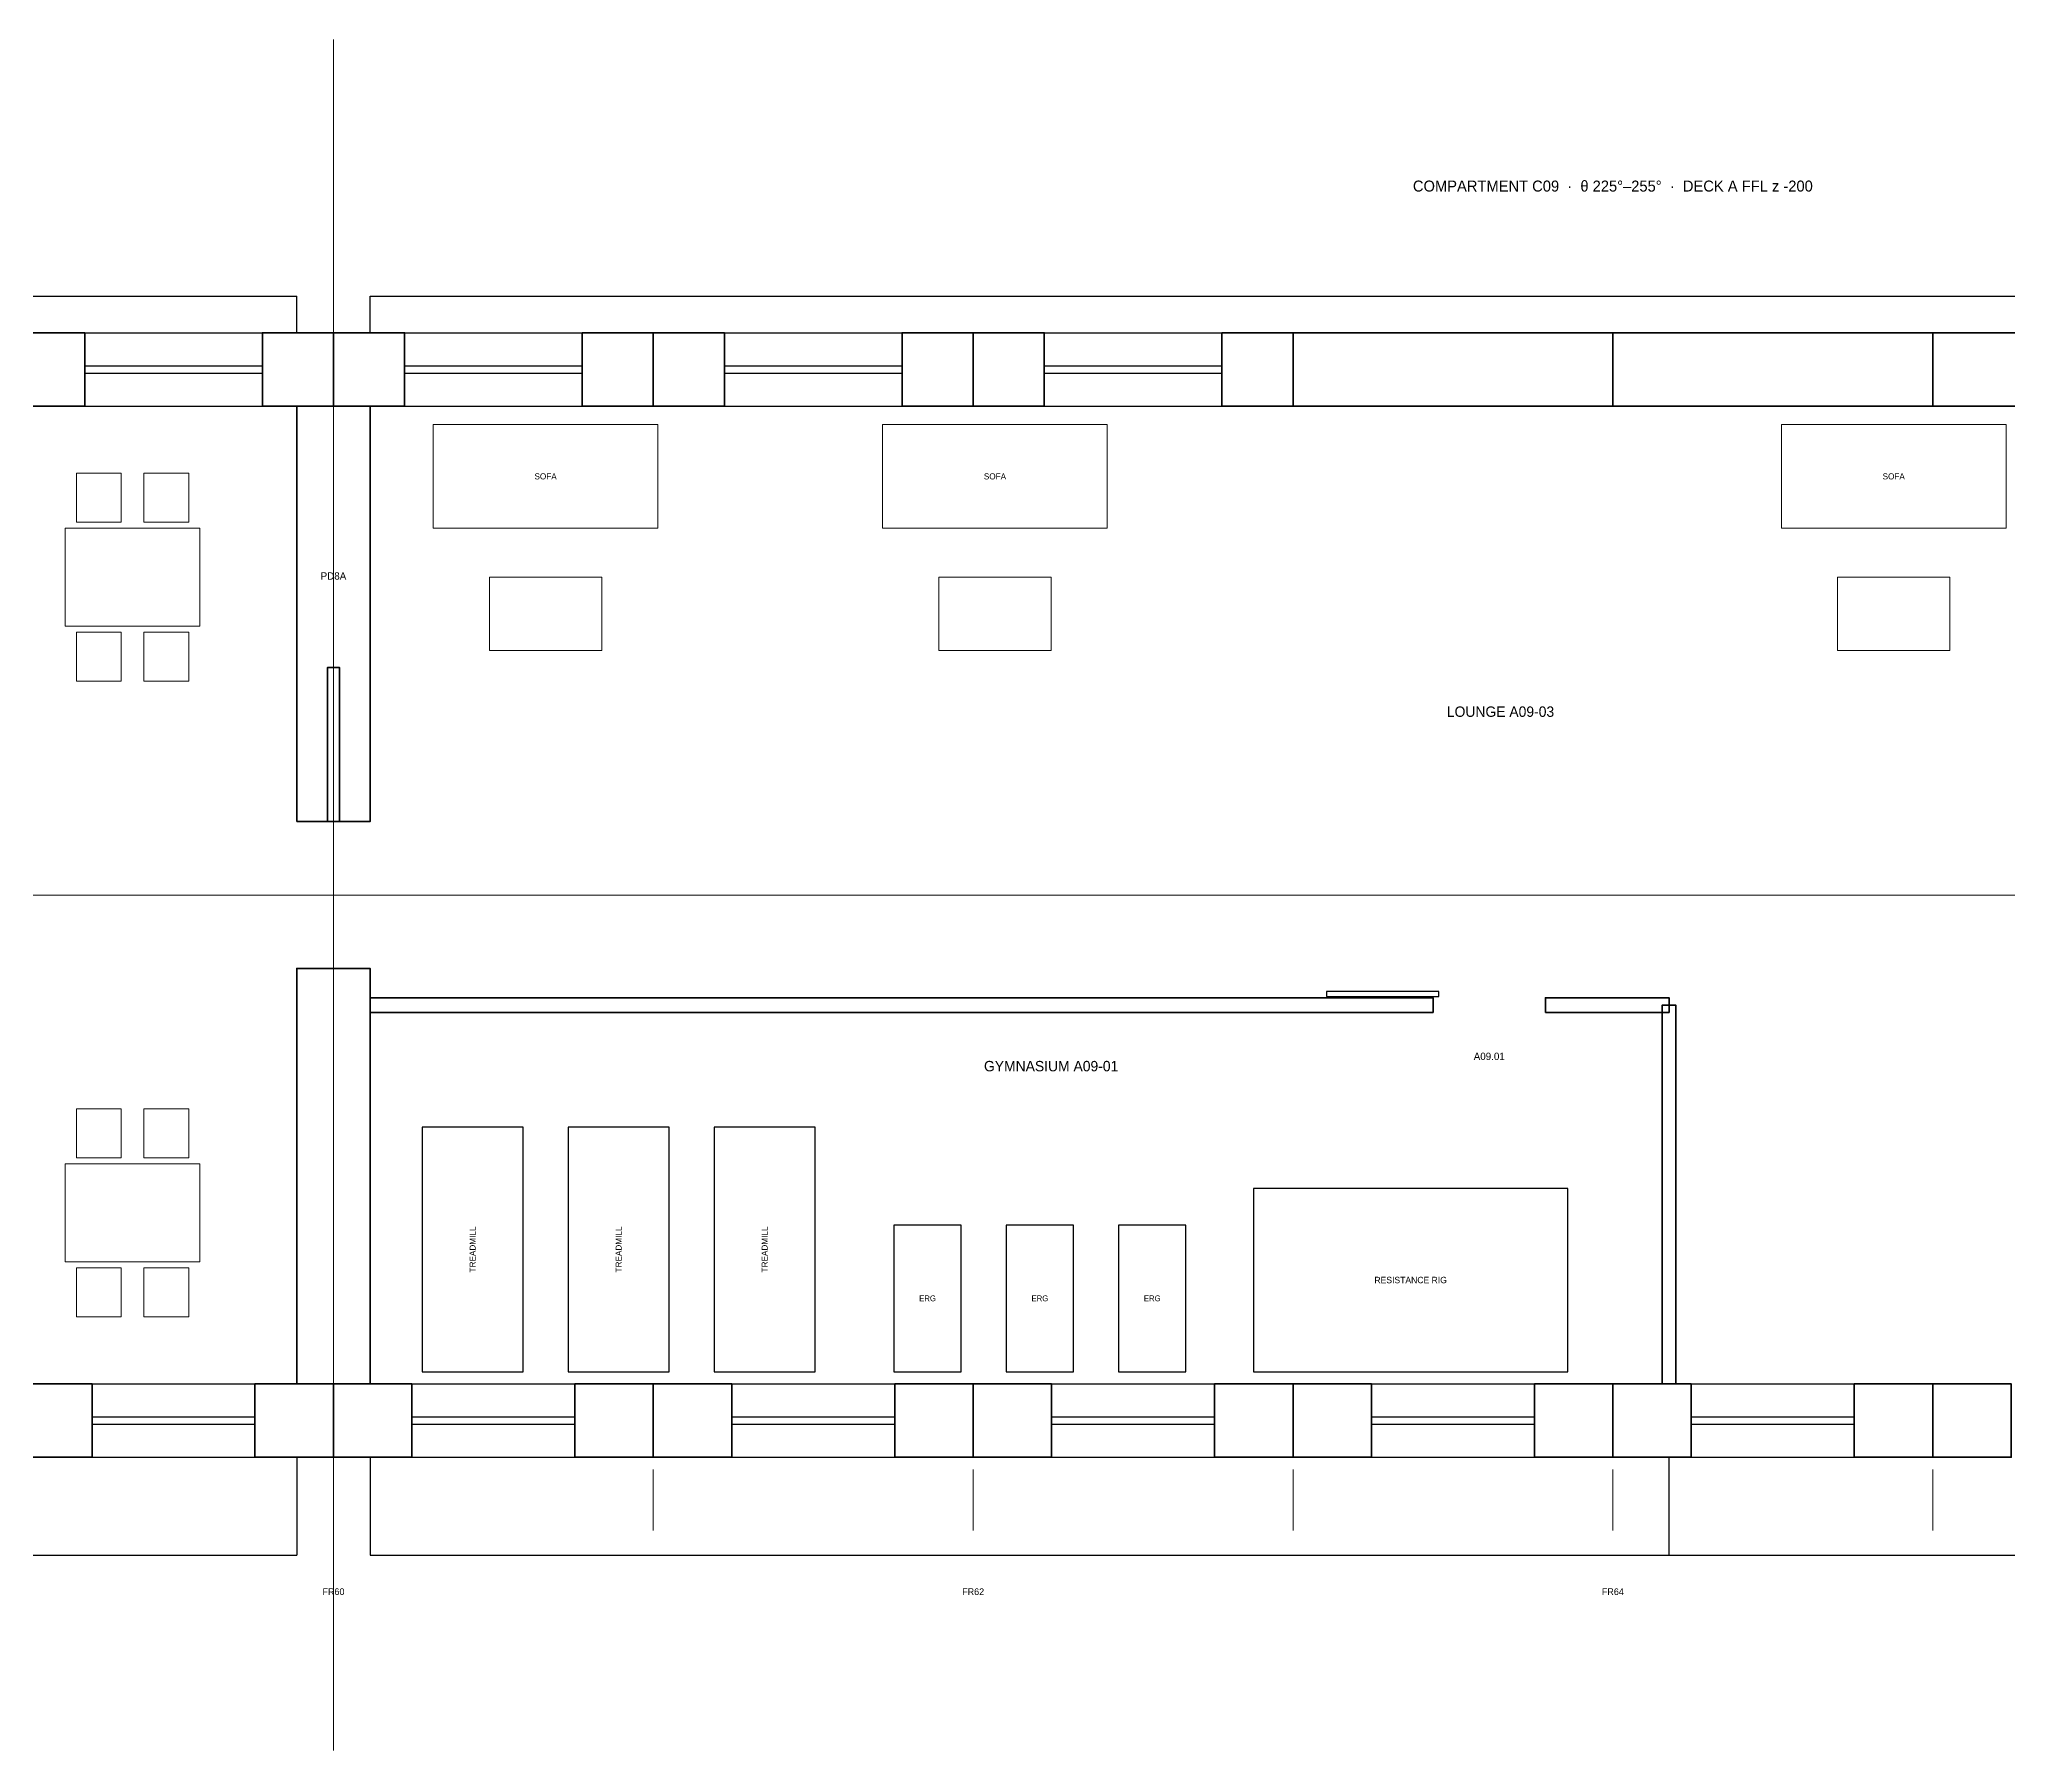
# Model space of a CAD drawing. Header units: millimetres. Extents: x 0 to 254927, y -7000 to 7000.
# Drawn here: x 166945 to 183063, y -7000 to 7000 of the extents above; entities that cross this region are included whole.
import ezdxf
from ezdxf.enums import TextEntityAlignment as Align

# ---------------------------------------------------------------- set-up
doc = ezdxf.new("R2010")
doc.units = ezdxf.units.MM
doc.linetypes.add('CENTER', pattern=[5.08, 3.175, -0.635, 0.635, -0.635])
doc.linetypes.add('DASHED', pattern=[1.524, 1.27, -0.254])
for name, color, linetype, lineweight in [('A-ANNO-DIMS', 2, 'CONTINUOUS', 18), ('A-ANNO-NOTE', 7, 'CONTINUOUS', 18), ('A-ANNO-TEXT', 7, 'CONTINUOUS', 25), ('A-CNTR', 9, 'CENTER', 13), ('A-DOOR', 3, 'CONTINUOUS', 25), ('A-DOOR-PRES', 1, 'CONTINUOUS', 35), ('A-EQPM', 30, 'CONTINUOUS', 25), ('A-FURN', 8, 'CONTINUOUS', 18), ('A-GLAZ', 5, 'CONTINUOUS', 25), ('A-GRID', 9, 'CENTER', 18), ('A-HIDN', 8, 'DASHED', 18), ('A-WALL', 7, 'CONTINUOUS', 35), ('A-WALL-BHD', 7, 'CONTINUOUS', 50), ('A-WALL-PRHU', 7, 'CONTINUOUS', 70)]:
    doc.layers.add(name, color=color, linetype=linetype, lineweight=lineweight)
doc.styles.add('OpenSansCondensed-Light', font='OpenSansCondensed-Light.ttf')
doc.dimstyles.new('EZDXF', dxfattribs={"dimtxt": 0.25, "dimasz": 0.175, "dimexe": 0.375, "dimexo": 0.125, "dimgap": 0.1, "dimtad": 1, "dimlfac": 100, "dimzin": 12, "dimdsep": 46, "dimtxsty": 'OpenSansCondensed-Light', "dimblk": 'ARCHTICK', "dimcen": 2.5, "dimazin": 3, "dimtfac": 0.5, "dimtmove": 2, "dimatfit": 3})

# ---------------------------------------------------------------- blocks, each defined once
blk = doc.blocks.new('_ARCHTICK')
at = {"color": 0, "linetype": 'BYBLOCK', "const_width": 0.15}
blk.add_lwpolyline([(-0.5, -0.5), (0.5, 0.5)], dxfattribs=at)

msp = doc.modelspace()

# ---------------------------------------------------------------- linework, layer by layer
at = {"layer": 'A-ANNO-DIMS'}
for p, q in [((169351.60819, -4700), (169351.60819, -5200)), ((169351.60819, -4700), (169351.60819, -5200)), ((171969.60207, -4700), (171969.60207, -5200)), ((174587.59595, -4700), (174587.59595, -5200)), ((177205.58983, -4700), (177205.58983, -5200)), ((179823.5837, -4700), (179823.5837, -5200)), ((182441.57758, -4700), (182441.57758, -5200))]:
    msp.add_line(p, q, dxfattribs=at)
at = {"layer": 'A-CNTR'}
msp.add_line((0, 0), (254927.41229, 0), dxfattribs=at)
at = {"layer": 'A-DOOR'}
for p, q in [((178352.31623, -960), (178352.31623, -840)), ((179271.8584, -960), (179271.8584, -840))]:
    msp.add_line(p, q, dxfattribs=at)
msp.add_lwpolyline([(177478.75116, -830), (178398.29334, -830), (178398.29334, -790), (177478.75116, -790)], close=True, dxfattribs=at)
at = {"layer": 'A-DOOR-PRES'}
for p, q in [((169051.60819, 600), (169651.60819, 600)), ((169051.60819, -600), (169651.60819, -600))]:
    msp.add_line(p, q, dxfattribs=at)
msp.add_lwpolyline([(169301.60819, 600), (169401.60819, 600), (169401.60819, 1860), (169301.60819, 1860)], close=True, dxfattribs=at)
at = {"layer": 'A-EQPM'}
for points in [[(170076.43668, -3900), (170904.02463, -3900), (170904.02463, -1900), (170076.43668, -1900)], [(171271.8415, -3900), (172099.42945, -3900), (172099.42945, -1900), (171271.8415, -1900)], [(172467.24632, -3900), (173294.83428, -3900), (173294.83428, -1900), (172467.24632, -1900)], [(176881.04875, -3900), (179455.76683, -3900), (179455.76683, -2400), (176881.04875, -2400)], [(173938.5138, -3900), (174490.2391, -3900), (174490.2391, -2700), (173938.5138, -2700)], [(174858.05597, -3900), (175409.78128, -3900), (175409.78128, -2700), (174858.05597, -2700)], [(175777.59814, -3900), (176329.32345, -3900), (176329.32345, -2700), (175777.59814, -2700)]]:
    msp.add_lwpolyline(points, close=True, dxfattribs=at)
at = {"layer": 'A-FURN'}
for points in [[(170168.39089, 3000), (172007.47524, 3000), (172007.47524, 3850), (170168.39089, 3850)], [(173846.55958, 3000), (175685.64393, 3000), (175685.64393, 3850), (173846.55958, 3850)], [(181202.89696, 3000), (183041.98131, 3000), (183041.98131, 3850), (181202.89696, 3850)], [(167247.46645, 3050), (167615.28332, 3050), (167615.28332, 3450), (167247.46645, 3450)], [(167799.19175, 3050), (168167.00862, 3050), (168167.00862, 3450), (167799.19175, 3450)], [(167155.51223, 2200), (168258.96284, 2200), (168258.96284, 3000), (167155.51223, 3000)], [(170628.16198, 2000), (171547.70415, 2000), (171547.70415, 2600), (170628.16198, 2600)], [(174306.33067, 2000), (175225.87284, 2000), (175225.87284, 2600), (174306.33067, 2600)], [(181662.66805, 2000), (182582.21022, 2000), (182582.21022, 2600), (181662.66805, 2600)], [(167247.46645, 1750), (167615.28332, 1750), (167615.28332, 2150), (167247.46645, 2150)], [(167799.19175, 1750), (168167.00862, 1750), (168167.00862, 2150), (167799.19175, 2150)], [(167247.46645, -2150), (167615.28332, -2150), (167615.28332, -1750), (167247.46645, -1750)], [(167799.19175, -2150), (168167.00862, -2150), (168167.00862, -1750), (167799.19175, -1750)], [(167155.51223, -3000), (168258.96284, -3000), (168258.96284, -2200), (167155.51223, -2200)], [(167247.46645, -3450), (167615.28332, -3450), (167615.28332, -3050), (167247.46645, -3050)], [(167799.19175, -3450), (168167.00862, -3450), (168167.00862, -3050), (167799.19175, -3050)]]:
    msp.add_lwpolyline(points, close=True, dxfattribs=at)
at = {"layer": 'A-GLAZ'}
for p, q in [((167315.33853, 4600), (168769.88398, 4600)), ((169933.3324, 4600), (171387.87786, 4600)), ((172551.32628, 4600), (174005.87174, 4600)), ((175169.32016, 4600), (176623.86561, 4600)), ((167315.33853, 4330), (168769.88398, 4330)), ((167315.33853, 4270), (168769.88398, 4270)), ((169933.3324, 4330), (171387.87786, 4330)), ((169933.3324, 4270), (171387.87786, 4270)), ((172551.32628, 4330), (174005.87174, 4330)), ((172551.32628, 4270), (174005.87174, 4270)), ((175169.32016, 4330), (176623.86561, 4330)), ((175169.32016, 4270), (176623.86561, 4270)), ((167315.33853, 4000), (168769.88398, 4000)), ((169933.3324, 4000), (171387.87786, 4000)), ((172551.32628, 4000), (174005.87174, 4000)), ((175169.32016, 4000), (176623.86561, 4000)), ((167375.94459, -4000), (168709.27792, -4000)), ((169993.93846, -4000), (171327.2718, -4000)), ((172611.93234, -4000), (173945.26568, -4000)), ((175229.92622, -4000), (176563.25955, -4000)), ((177847.9201, -4000), (179181.25343, -4000)), ((180465.91398, -4000), (181799.24731, -4000)), ((167375.94459, -4270), (168709.27792, -4270)), ((167375.94459, -4330), (168709.27792, -4330)), ((169993.93846, -4270), (171327.2718, -4270)), ((169993.93846, -4330), (171327.2718, -4330)), ((172611.93234, -4270), (173945.26568, -4270)), ((172611.93234, -4330), (173945.26568, -4330)), ((175229.92622, -4270), (176563.25955, -4270)), ((175229.92622, -4330), (176563.25955, -4330)), ((177847.9201, -4270), (179181.25343, -4270)), ((177847.9201, -4330), (179181.25343, -4330)), ((180465.91398, -4270), (181799.24731, -4270)), ((180465.91398, -4330), (181799.24731, -4330)), ((167375.94459, -4600), (168709.27792, -4600)), ((169993.93846, -4600), (171327.2718, -4600)), ((172611.93234, -4600), (173945.26568, -4600)), ((175229.92622, -4600), (176563.25955, -4600)), ((177847.9201, -4600), (179181.25343, -4600)), ((180465.91398, -4600), (181799.24731, -4600))]:
    msp.add_line(p, q, dxfattribs=at)
at = {"layer": 'A-GRID'}
msp.add_line((169351.60819, -7000), (169351.60819, 7000), dxfattribs=at)
msp.add_line((169351.60819, -7000), (169351.60819, 7000), dxfattribs=at)
at = {"layer": 'A-HIDN'}
msp.add_line((169351.60819, -600), (169351.60819, 600), dxfattribs=at)
at = {"layer": 'A-WALL'}
for points in [[(169651.60819, -960), (178352.31623, -960), (178352.31623, -840), (169651.60819, -840)], [(179271.8584, -960), (180283.35479, -960), (180283.35479, -840), (179271.8584, -840)], [(180228.18226, -4000), (180338.52732, -4000), (180338.52732, -900), (180228.18226, -900)]]:
    msp.add_lwpolyline(points, close=True, dxfattribs=at)
at = {"layer": 'A-WALL-BHD'}
for points in [[(169051.60819, 600), (169651.60819, 600), (169651.60819, 4000), (169051.60819, 4000)], [(169051.60819, -4000), (169651.60819, -4000), (169651.60819, -600), (169051.60819, -600)]]:
    msp.add_lwpolyline(points, close=True, dxfattribs=at)
at = {"layer": 'A-WALL-PRHU'}
for points in [[(166733.61431, 4000), (167315.33853, 4000), (167315.33853, 4600), (166733.61431, 4600)], [(168769.88398, 4000), (169351.60819, 4000), (169351.60819, 4600), (168769.88398, 4600)], [(169351.60819, 4000), (169933.3324, 4000), (169933.3324, 4600), (169351.60819, 4600)], [(171387.87786, 4000), (171969.60207, 4000), (171969.60207, 4600), (171387.87786, 4600)], [(171969.60207, 4000), (172551.32628, 4000), (172551.32628, 4600), (171969.60207, 4600)], [(174005.87174, 4000), (174587.59595, 4000), (174587.59595, 4600), (174005.87174, 4600)], [(174587.59595, 4000), (175169.32016, 4000), (175169.32016, 4600), (174587.59595, 4600)], [(176623.86561, 4000), (177205.58983, 4000), (177205.58983, 4600), (176623.86561, 4600)], [(177205.58983, 4000), (179823.5837, 4000), (179823.5837, 4600), (177205.58983, 4600)], [(179823.5837, 4000), (182441.57758, 4000), (182441.57758, 4600), (179823.5837, 4600)], [(182441.57758, 4000), (185059.57146, 4000), (185059.57146, 4600), (182441.57758, 4600)], [(166733.61431, -4600), (167375.94459, -4600), (167375.94459, -4000), (166733.61431, -4000)], [(168709.27792, -4600), (169351.60819, -4600), (169351.60819, -4000), (168709.27792, -4000)], [(169351.60819, -4600), (169993.93846, -4600), (169993.93846, -4000), (169351.60819, -4000)], [(171327.2718, -4600), (171969.60207, -4600), (171969.60207, -4000), (171327.2718, -4000)], [(171969.60207, -4600), (172611.93234, -4600), (172611.93234, -4000), (171969.60207, -4000)], [(173945.26568, -4600), (174587.59595, -4600), (174587.59595, -4000), (173945.26568, -4000)], [(174587.59595, -4600), (175229.92622, -4600), (175229.92622, -4000), (174587.59595, -4000)], [(176563.25955, -4600), (177205.58983, -4600), (177205.58983, -4000), (176563.25955, -4000)], [(177205.58983, -4600), (177847.9201, -4600), (177847.9201, -4000), (177205.58983, -4000)], [(179181.25343, -4600), (179823.5837, -4600), (179823.5837, -4000), (179181.25343, -4000)], [(179823.5837, -4600), (180465.91398, -4600), (180465.91398, -4000), (179823.5837, -4000)], [(181799.24731, -4600), (182441.57758, -4600), (182441.57758, -4000), (181799.24731, -4000)], [(182441.57758, -4600), (183083.90785, -4600), (183083.90785, -4000), (182441.57758, -4000)]]:
    msp.add_lwpolyline(points, close=True, dxfattribs=at)

# ---------------------------------------------------------------- texts
at = {"layer": 'A-ANNO-NOTE'}
for s, height, p in [('SOFA', 50, (171087.93306, 3425)), ('SOFA', 50, (174766.10175, 3425)), ('SOFA', 50, (182122.43913, 3425)), ('RESISTANCE RIG', 52.5, (178168.40779, -3150)), ('ERG', 47.5, (174214.37645, -3300)), ('ERG', 47.5, (175133.91862, -3300)), ('ERG', 47.5, (176053.4608, -3300)), ('FR60', 55, (169351.60819, -5700)), ('FR60', 55, (169351.60819, -5700)), ('FR62', 55, (174587.59595, -5700)), ('FR64', 55, (179823.5837, -5700))]:
    msp.add_text(s, height=height, dxfattribs=at).set_placement(p, align=Align.MIDDLE_CENTER)
for p in [(170490.23065, -2900), (171685.63548, -2900), (172881.0403, -2900)]:
    msp.add_text('TREADMILL', height=50, rotation=90, dxfattribs=at).set_placement(p, align=Align.MIDDLE_CENTER)
at = {"layer": 'A-ANNO-TEXT'}
for s, height, p in [('COMPARTMENT C09  ·  θ 225°–255°  ·  DECK A FFL z -200', 90, (179823.5837, 5800)), ('PD8A', 60, (169351.60819, 2610)), ('LOUNGE A09-03', 85, (178904.04153, 1500)), ('A09.01', 60, (178812.08731, -1320)), ('GYMNASIUM A09-01', 85, (175225.87284, -1400))]:
    msp.add_text(s, height=height, dxfattribs=at).set_placement(p, align=Align.MIDDLE_CENTER)

# ---------------------------------------------------------------- dimensions: what is measured, and where the dimension line sits
at = {"layer": 'A-ANNO-DIMS'}
for base, p1, p2 in [((151983, 4900), (151983, 4600), (169051.60819, 4600)), ((169651.608191, 4900), (169651.608191, 4600), (189995.559215, 4600)), ((157041, -5400), (157041, -4600), (169051.60819, -4600)), ((169651.60819, -5400), (169651.60819, -4600), (180283, -4600)), ((180283, -5400), (180283, -4600), (189995.55922, -4600))]:
    msp.add_linear_dim(base=base, p1=p1, p2=p2, dimstyle='EZDXF', dxfattribs=at).render()

doc.saveas('drawing.dxf')
